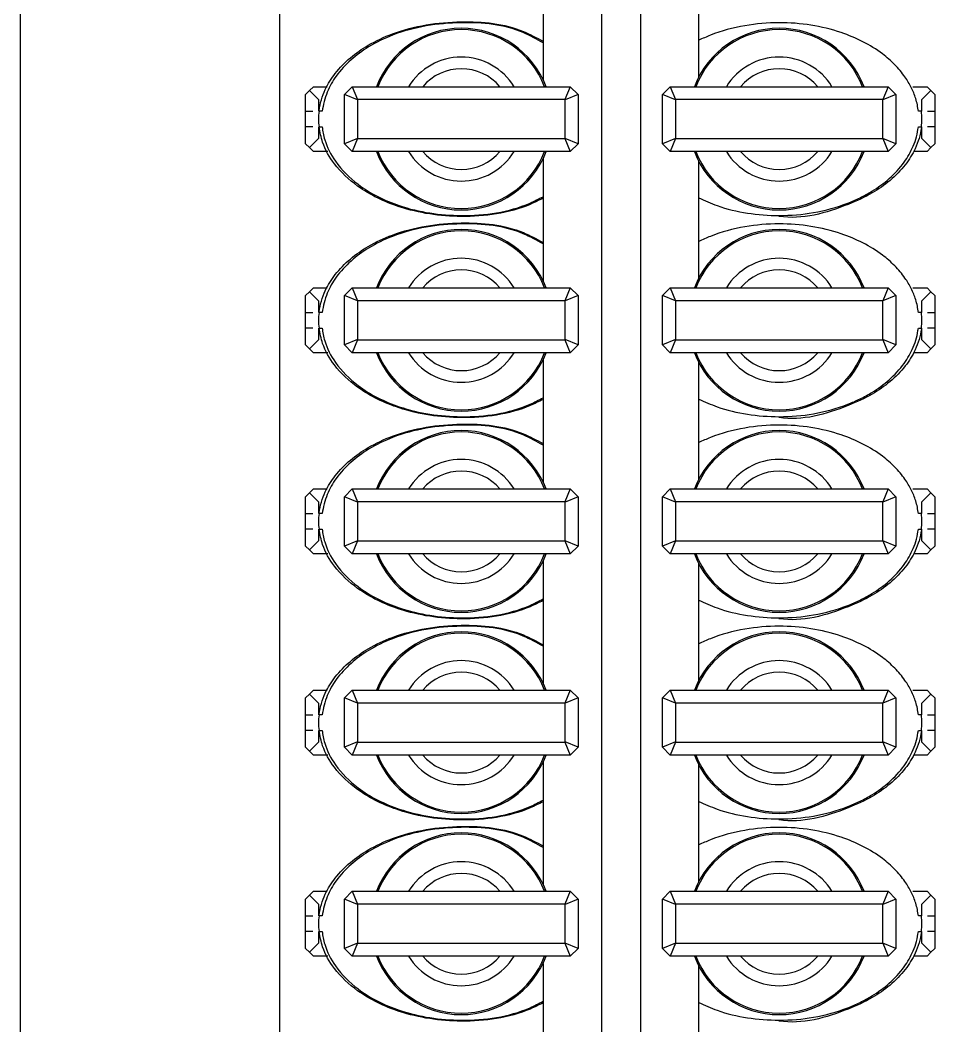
# Model space of a CAD drawing. Header units: millimetres. Extents: x 10 to 584, y 10 to 410.
# Drawn here: x 487.85 to 490.2, y 320.416 to 322.999 of the extents above; entities that cross this region are included whole.
import ezdxf

# ---------------------------------------------------------------- set-up
doc = ezdxf.new("R2010")
doc.units = ezdxf.units.MM

msp = doc.modelspace()

# ---------------------------------------------------------------- linework, layer by layer
at = {"color": 7, "linetype": 'Continuous', "lineweight": 25}
for p, q in [((487.84955, 325.84409), (487.84955, 315.84498)), ((488.51622, 325.84409), (488.51622, 315.84498)), ((489.34289, 325.84409), (489.34289, 315.84498)), ((489.44289, 325.84409), (489.44289, 315.84498)), ((489.19289, 323.15994), (489.19289, 322.84669)), ((489.59289, 322.8533), (489.59289, 323.15333)), ((488.59289, 322.81831), (488.60289, 322.82831)), ((488.60289, 322.82831), (488.63811, 322.82831)), ((488.68289, 322.80831), (488.70289, 322.82831)), ((488.70289, 322.82831), (489.26289, 322.82831)), ((488.70289, 322.82831), (488.71669, 322.79498)), ((489.26289, 322.82831), (489.24908, 322.79498)), ((489.26289, 322.82831), (489.28289, 322.80831)), ((489.49955, 322.80831), (489.51955, 322.82831)), ((489.51955, 322.82831), (490.07955, 322.82831)), ((489.51955, 322.82831), (489.53336, 322.79498)), ((490.07955, 322.82831), (490.06575, 322.79498)), ((490.07955, 322.82831), (490.09955, 322.80831)), ((490.14259, 322.82831), (490.17955, 322.82831)), ((490.17955, 322.82831), (490.18955, 322.81831)), ((488.58289, 322.80831), (488.59289, 322.81831)), ((488.58289, 322.76498), (488.58289, 322.80831)), ((488.59289, 322.81831), (488.61622, 322.79498)), ((488.71622, 322.79451), (488.68289, 322.80831)), ((488.68289, 322.68165), (488.68289, 322.80831)), ((489.28289, 322.80831), (489.24955, 322.79451)), ((489.28289, 322.80831), (489.28289, 322.68165)), ((489.49955, 322.68165), (489.49955, 322.80831)), ((489.53289, 322.79451), (489.49955, 322.80831)), ((490.09955, 322.80831), (490.06622, 322.79451)), ((490.09955, 322.80831), (490.09955, 322.68165)), ((490.16622, 322.79498), (490.18955, 322.81831)), ((490.18955, 322.81831), (490.19955, 322.80831)), ((490.19955, 322.80831), (490.19955, 322.76498)), ((488.61622, 322.79498), (488.61622, 322.76498)), ((488.71669, 322.79498), (488.71622, 322.79451)), ((488.71622, 322.79451), (488.71622, 322.69545)), ((489.24908, 322.79498), (488.71669, 322.79498)), ((489.24955, 322.79451), (489.24908, 322.79498)), ((489.24955, 322.69545), (489.24955, 322.79451)), ((489.53336, 322.79498), (489.53289, 322.79451)), ((489.53289, 322.79451), (489.53289, 322.69545)), ((490.06575, 322.79498), (489.53336, 322.79498)), ((490.06622, 322.79451), (490.06575, 322.79498)), ((490.06622, 322.69545), (490.06622, 322.79451)), ((490.16622, 322.76498), (490.16622, 322.79498)), ((488.62532, 322.76498), (488.6174, 322.76498)), ((490.16505, 322.76498), (490.15721, 322.76498)), ((488.58289, 322.68165), (488.58289, 322.72498)), ((488.61622, 322.72498), (488.61622, 322.69498)), ((488.6174, 322.72498), (488.62523, 322.72498)), ((490.15712, 322.72498), (490.16505, 322.72498)), ((490.16622, 322.69498), (490.16622, 322.72498)), ((490.19955, 322.72498), (490.19955, 322.68165)), ((488.61622, 322.69498), (488.59289, 322.67165)), ((488.71622, 322.69545), (488.68289, 322.68165)), ((488.71669, 322.69498), (488.70289, 322.66165)), ((488.71622, 322.69545), (488.71669, 322.69498)), ((488.71669, 322.69498), (489.24908, 322.69498)), ((489.24908, 322.69498), (489.24955, 322.69545)), ((489.24908, 322.69498), (489.26289, 322.66165)), ((489.28289, 322.68165), (489.24955, 322.69545)), ((489.53289, 322.69545), (489.49955, 322.68165)), ((489.53336, 322.69498), (489.51955, 322.66165)), ((489.53289, 322.69545), (489.53336, 322.69498)), ((489.53336, 322.69498), (490.06575, 322.69498)), ((490.06575, 322.69498), (490.06622, 322.69545)), ((490.06575, 322.69498), (490.07955, 322.66165)), ((490.09955, 322.68165), (490.06622, 322.69545)), ((490.18955, 322.67165), (490.16622, 322.69498)), ((488.59289, 322.67165), (488.58289, 322.68165)), ((488.60289, 322.66165), (488.59289, 322.67165)), ((488.70289, 322.66165), (488.68289, 322.68165)), ((489.28289, 322.68165), (489.26289, 322.66165)), ((489.51955, 322.66165), (489.49955, 322.68165)), ((490.09955, 322.68165), (490.07955, 322.66165)), ((490.18955, 322.67165), (490.17955, 322.66165)), ((490.19955, 322.68165), (490.18955, 322.67165)), ((488.63986, 322.66165), (488.60289, 322.66165)), ((489.26289, 322.66165), (488.70289, 322.66165)), ((489.19289, 322.64327), (489.19289, 322.33002)), ((490.07955, 322.66165), (489.51955, 322.66165)), ((490.17955, 322.66165), (490.14433, 322.66165)), ((489.59289, 322.33663), (489.59289, 322.63666)), ((488.59289, 322.30165), (488.60289, 322.31165)), ((488.60289, 322.31165), (488.63811, 322.31165)), ((488.68289, 322.29165), (488.70289, 322.31165)), ((488.70289, 322.31165), (488.71669, 322.27831)), ((488.70289, 322.31165), (489.26289, 322.31165)), ((489.26289, 322.31165), (489.24908, 322.27831)), ((489.26289, 322.31165), (489.28289, 322.29165)), ((489.49955, 322.29165), (489.51955, 322.31165)), ((489.51955, 322.31165), (490.07955, 322.31165)), ((489.51955, 322.31165), (489.53336, 322.27831)), ((490.07955, 322.31165), (490.06575, 322.27831)), ((490.07955, 322.31165), (490.09955, 322.29165)), ((490.14259, 322.31165), (490.17955, 322.31165)), ((490.17955, 322.31165), (490.18955, 322.30165)), ((488.58289, 322.29165), (488.59289, 322.30165)), ((488.58289, 322.24831), (488.58289, 322.29165)), ((488.59289, 322.30165), (488.61622, 322.27831)), ((488.68289, 322.16498), (488.68289, 322.29165)), ((488.71622, 322.27784), (488.68289, 322.29165)), ((489.28289, 322.29165), (489.24955, 322.27784)), ((489.28289, 322.29165), (489.28289, 322.16498)), ((489.49955, 322.16498), (489.49955, 322.29165)), ((489.53289, 322.27784), (489.49955, 322.29165)), ((490.09955, 322.29165), (490.06622, 322.27784)), ((490.09955, 322.29165), (490.09955, 322.16498)), ((490.16622, 322.27831), (490.18955, 322.30165)), ((490.18955, 322.30165), (490.19955, 322.29165)), ((490.19955, 322.29165), (490.19955, 322.24831)), ((488.61622, 322.27831), (488.61622, 322.24831)), ((488.71669, 322.27831), (488.71622, 322.27784)), ((488.71622, 322.27784), (488.71622, 322.17879)), ((489.24908, 322.27831), (488.71669, 322.27831)), ((489.24955, 322.27784), (489.24908, 322.27831)), ((489.24955, 322.17879), (489.24955, 322.27784)), ((489.53336, 322.27831), (489.53289, 322.27784)), ((489.53289, 322.27784), (489.53289, 322.17879)), ((490.06575, 322.27831), (489.53336, 322.27831)), ((490.06622, 322.27784), (490.06575, 322.27831)), ((490.06622, 322.17879), (490.06622, 322.27784)), ((490.16622, 322.24831), (490.16622, 322.27831)), ((488.62532, 322.24831), (488.6174, 322.24831)), ((490.16505, 322.24831), (490.15721, 322.24831)), ((488.58289, 322.16498), (488.58289, 322.20831)), ((488.61622, 322.20831), (488.61622, 322.17831)), ((488.6174, 322.20831), (488.62523, 322.20831)), ((490.15712, 322.20831), (490.16505, 322.20831)), ((490.16622, 322.17831), (490.16622, 322.20831)), ((490.19955, 322.20831), (490.19955, 322.16498)), ((488.61622, 322.17831), (488.59289, 322.15498)), ((488.71622, 322.17879), (488.68289, 322.16498)), ((488.71669, 322.17831), (488.70289, 322.14498)), ((488.71622, 322.17879), (488.71669, 322.17831)), ((488.71669, 322.17831), (489.24908, 322.17831)), ((489.24908, 322.17831), (489.24955, 322.17879)), ((489.24908, 322.17831), (489.26289, 322.14498)), ((489.28289, 322.16498), (489.24955, 322.17879)), ((489.53289, 322.17879), (489.49955, 322.16498)), ((489.53336, 322.17831), (489.51955, 322.14498)), ((489.53289, 322.17879), (489.53336, 322.17831)), ((489.53336, 322.17831), (490.06575, 322.17831)), ((490.06575, 322.17831), (490.06622, 322.17879)), ((490.06575, 322.17831), (490.07955, 322.14498)), ((490.09955, 322.16498), (490.06622, 322.17879)), ((490.18955, 322.15498), (490.16622, 322.17831)), ((488.59289, 322.15498), (488.58289, 322.16498)), ((488.60289, 322.14498), (488.59289, 322.15498)), ((488.70289, 322.14498), (488.68289, 322.16498)), ((489.28289, 322.16498), (489.26289, 322.14498)), ((489.51955, 322.14498), (489.49955, 322.16498)), ((490.09955, 322.16498), (490.07955, 322.14498)), ((490.18955, 322.15498), (490.17955, 322.14498)), ((490.19955, 322.16498), (490.18955, 322.15498)), ((488.63986, 322.14498), (488.60289, 322.14498)), ((489.26289, 322.14498), (488.70289, 322.14498)), ((489.19289, 322.12661), (489.19289, 321.81335)), ((490.07955, 322.14498), (489.51955, 322.14498)), ((490.17955, 322.14498), (490.14433, 322.14498)), ((489.59289, 321.81997), (489.59289, 322.11999)), ((488.59289, 321.78498), (488.60289, 321.79498)), ((488.60289, 321.79498), (488.63811, 321.79498)), ((488.68289, 321.77498), (488.70289, 321.79498)), ((488.70289, 321.79498), (489.26289, 321.79498)), ((488.70289, 321.79498), (488.71669, 321.76165)), ((489.26289, 321.79498), (489.24908, 321.76165)), ((489.26289, 321.79498), (489.28289, 321.77498)), ((489.49955, 321.77498), (489.51955, 321.79498)), ((489.51955, 321.79498), (490.07955, 321.79498)), ((489.51955, 321.79498), (489.53336, 321.76165)), ((490.07955, 321.79498), (490.06575, 321.76165)), ((490.07955, 321.79498), (490.09955, 321.77498)), ((490.14259, 321.79498), (490.17955, 321.79498)), ((490.17955, 321.79498), (490.18955, 321.78498)), ((488.58289, 321.77498), (488.59289, 321.78498)), ((488.58289, 321.73165), (488.58289, 321.77498)), ((488.59289, 321.78498), (488.61622, 321.76165)), ((488.68289, 321.64831), (488.68289, 321.77498)), ((488.71622, 321.76117), (488.68289, 321.77498)), ((489.28289, 321.77498), (489.24955, 321.76117)), ((489.28289, 321.77498), (489.28289, 321.64831)), ((489.49955, 321.64831), (489.49955, 321.77498)), ((489.53289, 321.76117), (489.49955, 321.77498)), ((490.09955, 321.77498), (490.06622, 321.76117)), ((490.09955, 321.77498), (490.09955, 321.64831)), ((490.16622, 321.76165), (490.18955, 321.78498)), ((490.18955, 321.78498), (490.19955, 321.77498)), ((490.19955, 321.77498), (490.19955, 321.73165)), ((488.61622, 321.76165), (488.61622, 321.73165)), ((488.71669, 321.76165), (488.71622, 321.76117)), ((488.71622, 321.76117), (488.71622, 321.66212)), ((489.24908, 321.76165), (488.71669, 321.76165)), ((489.24955, 321.76117), (489.24908, 321.76165)), ((489.24955, 321.66212), (489.24955, 321.76117)), ((489.53336, 321.76165), (489.53289, 321.76117)), ((489.53289, 321.76117), (489.53289, 321.66212)), ((490.06575, 321.76165), (489.53336, 321.76165)), ((490.06622, 321.76117), (490.06575, 321.76165)), ((490.06622, 321.66212), (490.06622, 321.76117)), ((490.16622, 321.73165), (490.16622, 321.76165)), ((488.62532, 321.73165), (488.6174, 321.73165)), ((490.16505, 321.73165), (490.15721, 321.73165)), ((488.58289, 321.64831), (488.58289, 321.69165)), ((488.61622, 321.69165), (488.61622, 321.66165)), ((488.6174, 321.69165), (488.62523, 321.69165)), ((490.15712, 321.69165), (490.16505, 321.69165)), ((490.16622, 321.66165), (490.16622, 321.69165)), ((490.19955, 321.69165), (490.19955, 321.64831)), ((488.61622, 321.66165), (488.59289, 321.63831)), ((488.71622, 321.66212), (488.68289, 321.64831)), ((488.71669, 321.66165), (488.70289, 321.62831)), ((488.71622, 321.66212), (488.71669, 321.66165)), ((488.71669, 321.66165), (489.24908, 321.66165)), ((489.24908, 321.66165), (489.24955, 321.66212)), ((489.24908, 321.66165), (489.26289, 321.62831)), ((489.28289, 321.64831), (489.24955, 321.66212)), ((489.53289, 321.66212), (489.49955, 321.64831)), ((489.53336, 321.66165), (489.51955, 321.62831)), ((489.53289, 321.66212), (489.53336, 321.66165)), ((489.53336, 321.66165), (490.06575, 321.66165)), ((490.06575, 321.66165), (490.06622, 321.66212)), ((490.06575, 321.66165), (490.07955, 321.62831)), ((490.09955, 321.64831), (490.06622, 321.66212)), ((490.18955, 321.63831), (490.16622, 321.66165)), ((488.59289, 321.63831), (488.58289, 321.64831)), ((488.60289, 321.62831), (488.59289, 321.63831)), ((488.70289, 321.62831), (488.68289, 321.64831)), ((489.28289, 321.64831), (489.26289, 321.62831)), ((489.51955, 321.62831), (489.49955, 321.64831)), ((490.09955, 321.64831), (490.07955, 321.62831)), ((490.18955, 321.63831), (490.17955, 321.62831)), ((490.19955, 321.64831), (490.18955, 321.63831)), ((488.63986, 321.62831), (488.60289, 321.62831)), ((489.26289, 321.62831), (488.70289, 321.62831)), ((489.19289, 321.60994), (489.19289, 321.29669)), ((490.07955, 321.62831), (489.51955, 321.62831)), ((490.17955, 321.62831), (490.14433, 321.62831)), ((489.59289, 321.3033), (489.59289, 321.60333)), ((488.59289, 321.26831), (488.60289, 321.27831)), ((488.60289, 321.27831), (488.63811, 321.27831)), ((488.68289, 321.25831), (488.70289, 321.27831)), ((488.70289, 321.27831), (489.26289, 321.27831)), ((488.70289, 321.27831), (488.71669, 321.24498)), ((489.26289, 321.27831), (489.24908, 321.24498)), ((489.26289, 321.27831), (489.28289, 321.25831)), ((489.49955, 321.25831), (489.51955, 321.27831)), ((489.51955, 321.27831), (490.07955, 321.27831)), ((489.51955, 321.27831), (489.53336, 321.24498)), ((490.07955, 321.27831), (490.06575, 321.24498)), ((490.07955, 321.27831), (490.09955, 321.25831)), ((490.14259, 321.27831), (490.17955, 321.27831)), ((490.17955, 321.27831), (490.18955, 321.26831)), ((488.58289, 321.25831), (488.59289, 321.26831)), ((488.58289, 321.21498), (488.58289, 321.25831)), ((488.59289, 321.26831), (488.61622, 321.24498)), ((488.71622, 321.24451), (488.68289, 321.25831)), ((488.68289, 321.13165), (488.68289, 321.25831)), ((489.28289, 321.25831), (489.24955, 321.24451)), ((489.28289, 321.25831), (489.28289, 321.13165)), ((489.53289, 321.24451), (489.49955, 321.25831)), ((489.49955, 321.13165), (489.49955, 321.25831)), ((490.09955, 321.25831), (490.06622, 321.24451)), ((490.09955, 321.25831), (490.09955, 321.13165)), ((490.16622, 321.24498), (490.18955, 321.26831)), ((490.18955, 321.26831), (490.19955, 321.25831)), ((490.19955, 321.25831), (490.19955, 321.21498)), ((488.61622, 321.24498), (488.61622, 321.21498)), ((488.71669, 321.24498), (488.71622, 321.24451)), ((488.71622, 321.24451), (488.71622, 321.14545)), ((489.24908, 321.24498), (488.71669, 321.24498)), ((489.24955, 321.24451), (489.24908, 321.24498)), ((489.24955, 321.14545), (489.24955, 321.24451)), ((489.53336, 321.24498), (489.53289, 321.24451)), ((489.53289, 321.24451), (489.53289, 321.14545)), ((490.06575, 321.24498), (489.53336, 321.24498)), ((490.06622, 321.24451), (490.06575, 321.24498)), ((490.06622, 321.14545), (490.06622, 321.24451)), ((490.16622, 321.21498), (490.16622, 321.24498)), ((488.62532, 321.21498), (488.6174, 321.21498)), ((490.16505, 321.21498), (490.15721, 321.21498)), ((488.58289, 321.13165), (488.58289, 321.17498)), ((488.61622, 321.17498), (488.61622, 321.14498)), ((488.6174, 321.17498), (488.62523, 321.17498)), ((490.15712, 321.17498), (490.16505, 321.17498)), ((490.16622, 321.14498), (490.16622, 321.17498)), ((490.19955, 321.17498), (490.19955, 321.13165)), ((488.61622, 321.14498), (488.59289, 321.12165)), ((488.71622, 321.14545), (488.68289, 321.13165)), ((488.71669, 321.14498), (488.70289, 321.11165)), ((488.71622, 321.14545), (488.71669, 321.14498)), ((488.71669, 321.14498), (489.24908, 321.14498)), ((489.24908, 321.14498), (489.24955, 321.14545)), ((489.24908, 321.14498), (489.26289, 321.11165)), ((489.28289, 321.13165), (489.24955, 321.14545)), ((489.53289, 321.14545), (489.49955, 321.13165)), ((489.53336, 321.14498), (489.51955, 321.11165)), ((489.53289, 321.14545), (489.53336, 321.14498)), ((489.53336, 321.14498), (490.06575, 321.14498)), ((490.06575, 321.14498), (490.06622, 321.14545)), ((490.06575, 321.14498), (490.07955, 321.11165)), ((490.09955, 321.13165), (490.06622, 321.14545)), ((490.18955, 321.12165), (490.16622, 321.14498)), ((488.59289, 321.12165), (488.58289, 321.13165)), ((488.60289, 321.11165), (488.59289, 321.12165)), ((488.70289, 321.11165), (488.68289, 321.13165)), ((489.28289, 321.13165), (489.26289, 321.11165)), ((489.51955, 321.11165), (489.49955, 321.13165)), ((490.09955, 321.13165), (490.07955, 321.11165)), ((490.18955, 321.12165), (490.17955, 321.11165)), ((490.19955, 321.13165), (490.18955, 321.12165)), ((488.63986, 321.11165), (488.60289, 321.11165)), ((489.26289, 321.11165), (488.70289, 321.11165)), ((489.19289, 321.09327), (489.19289, 320.78002)), ((490.07955, 321.11165), (489.51955, 321.11165)), ((490.17955, 321.11165), (490.14433, 321.11165)), ((489.59289, 320.78663), (489.59289, 321.08666)), ((488.59289, 320.75165), (488.60289, 320.76165)), ((488.60289, 320.76165), (488.63811, 320.76165)), ((488.68289, 320.74165), (488.70289, 320.76165)), ((488.70289, 320.76165), (489.26289, 320.76165)), ((488.70289, 320.76165), (488.71669, 320.72831)), ((489.26289, 320.76165), (489.24908, 320.72831)), ((489.26289, 320.76165), (489.28289, 320.74165)), ((489.49955, 320.74165), (489.51955, 320.76165)), ((489.51955, 320.76165), (490.07955, 320.76165)), ((489.51955, 320.76165), (489.53336, 320.72831)), ((490.07955, 320.76165), (490.06575, 320.72831)), ((490.07955, 320.76165), (490.09955, 320.74165)), ((490.14259, 320.76165), (490.17955, 320.76165)), ((490.17955, 320.76165), (490.18955, 320.75165)), ((488.58289, 320.74165), (488.59289, 320.75165)), ((488.58289, 320.69831), (488.58289, 320.74165)), ((488.59289, 320.75165), (488.61622, 320.72831)), ((488.68289, 320.61498), (488.68289, 320.74165)), ((488.71622, 320.72784), (488.68289, 320.74165)), ((489.28289, 320.74165), (489.24955, 320.72784)), ((489.28289, 320.74165), (489.28289, 320.61498)), ((489.49955, 320.61498), (489.49955, 320.74165)), ((489.53289, 320.72784), (489.49955, 320.74165)), ((490.09955, 320.74165), (490.06622, 320.72784)), ((490.09955, 320.74165), (490.09955, 320.61498)), ((490.16622, 320.72831), (490.18955, 320.75165)), ((490.18955, 320.75165), (490.19955, 320.74165)), ((490.19955, 320.74165), (490.19955, 320.69831)), ((488.61622, 320.72831), (488.61622, 320.69831)), ((488.71669, 320.72831), (488.71622, 320.72784)), ((488.71622, 320.72784), (488.71622, 320.62879)), ((489.24908, 320.72831), (488.71669, 320.72831)), ((489.24955, 320.72784), (489.24908, 320.72831)), ((489.24955, 320.62879), (489.24955, 320.72784)), ((489.53336, 320.72831), (489.53289, 320.72784)), ((489.53289, 320.72784), (489.53289, 320.62879)), ((490.06575, 320.72831), (489.53336, 320.72831)), ((490.06622, 320.72784), (490.06575, 320.72831)), ((490.06622, 320.62879), (490.06622, 320.72784)), ((490.16622, 320.69831), (490.16622, 320.72831)), ((488.62532, 320.69831), (488.6174, 320.69831)), ((490.16505, 320.69831), (490.15721, 320.69831)), ((488.58289, 320.61498), (488.58289, 320.65831)), ((488.61622, 320.65831), (488.61622, 320.62831)), ((488.6174, 320.65831), (488.62523, 320.65831)), ((490.15712, 320.65831), (490.16505, 320.65831)), ((490.16622, 320.62831), (490.16622, 320.65831)), ((490.19955, 320.65831), (490.19955, 320.61498)), ((488.61622, 320.62831), (488.59289, 320.60498)), ((488.71622, 320.62879), (488.68289, 320.61498)), ((488.71669, 320.62831), (488.70289, 320.59498)), ((488.71622, 320.62879), (488.71669, 320.62831)), ((488.71669, 320.62831), (489.24908, 320.62831)), ((489.24908, 320.62831), (489.24955, 320.62879)), ((489.24908, 320.62831), (489.26289, 320.59498)), ((489.28289, 320.61498), (489.24955, 320.62879)), ((489.53289, 320.62879), (489.49955, 320.61498)), ((489.53336, 320.62831), (489.51955, 320.59498)), ((489.53289, 320.62879), (489.53336, 320.62831)), ((489.53336, 320.62831), (490.06575, 320.62831)), ((490.06575, 320.62831), (490.06622, 320.62879)), ((490.06575, 320.62831), (490.07955, 320.59498)), ((490.09955, 320.61498), (490.06622, 320.62879)), ((490.18955, 320.60498), (490.16622, 320.62831)), ((488.59289, 320.60498), (488.58289, 320.61498)), ((488.60289, 320.59498), (488.59289, 320.60498)), ((488.70289, 320.59498), (488.68289, 320.61498)), ((489.28289, 320.61498), (489.26289, 320.59498)), ((489.51955, 320.59498), (489.49955, 320.61498)), ((490.09955, 320.61498), (490.07955, 320.59498)), ((490.18955, 320.60498), (490.17955, 320.59498)), ((490.19955, 320.61498), (490.18955, 320.60498)), ((488.63986, 320.59498), (488.60289, 320.59498)), ((489.26289, 320.59498), (488.70289, 320.59498)), ((489.19289, 320.57661), (489.19289, 320.26335)), ((490.07955, 320.59498), (489.51955, 320.59498)), ((490.17955, 320.59498), (490.14433, 320.59498)), ((489.59289, 320.26997), (489.59289, 320.56999))]:
    msp.add_line(p, q, dxfattribs=at)
for centre, start, end in [((488.98289, 322.74498), 20.92483, 159.07517), ((489.79955, 322.74498), 20.92483, 159.07517), ((488.98289, 322.74498), 200.92483, 339.07517), ((489.79955, 322.74498), 200.92483, 339.07517), ((488.98289, 322.22831), 20.92483, 159.07517), ((489.79955, 322.22831), 20.92483, 159.07517), ((488.98289, 322.22831), 200.92483, 339.07517), ((489.79955, 322.22831), 200.92483, 339.07517), ((488.98289, 321.71165), 20.92483, 159.07517), ((489.79955, 321.71165), 20.92483, 159.07517), ((488.98289, 321.71165), 200.92483, 339.07517), ((489.79955, 321.71165), 200.92483, 339.07517), ((488.98289, 321.19498), 20.92483, 159.07517), ((489.79955, 321.19498), 20.92483, 159.07517), ((488.98289, 321.19498), 200.92483, 339.07517), ((489.79955, 321.19498), 200.92483, 339.07517), ((488.98289, 320.67831), 20.92483, 159.07517), ((489.79955, 320.67831), 20.92483, 159.07517), ((488.98289, 320.67831), 200.92483, 339.07517), ((489.79955, 320.67831), 200.92483, 339.07517)]:
    msp.add_arc(centre, 0.23333, start, end, dxfattribs=at)
at = {"color": 59, "linetype": 'Continuous', "lineweight": 25}
for centre, radius, start, end in [((488.98289, 322.74498), 0.22981, 21.26068, 158.73932), ((489.79955, 322.74498), 0.22981, 21.26068, 158.73932), ((488.98289, 322.74498), 0.15921, 31.5611, 148.4389), ((489.79955, 322.74498), 0.15921, 31.5611, 148.4389), ((488.98289, 322.74498), 0.1294, 40.09101, 139.90899), ((489.79955, 322.74498), 0.1294, 40.09101, 139.90899), ((488.98289, 322.74498), 0.22981, 201.26068, 338.73932), ((488.98289, 322.74498), 0.15921, 211.5611, 328.4389), ((488.98289, 322.74498), 0.1294, 220.09101, 319.90899), ((489.79955, 322.74498), 0.22981, 201.26068, 338.73932), ((489.79955, 322.74498), 0.15921, 211.5611, 328.4389), ((489.79955, 322.74498), 0.1294, 220.09101, 319.90899), ((488.98289, 322.22831), 0.22981, 21.26068, 158.73932), ((489.79955, 322.22831), 0.22981, 21.26068, 158.73932), ((488.98289, 322.22831), 0.15921, 31.5611, 148.4389), ((489.79955, 322.22831), 0.15921, 31.5611, 148.4389), ((488.98289, 322.22831), 0.1294, 40.09101, 139.90899), ((489.79955, 322.22831), 0.1294, 40.09101, 139.90899), ((488.98289, 322.22831), 0.22981, 201.26068, 338.73932), ((488.98289, 322.22831), 0.15921, 211.5611, 328.4389), ((488.98289, 322.22831), 0.1294, 220.09101, 319.90899), ((489.79955, 322.22831), 0.22981, 201.26068, 338.73932), ((489.79955, 322.22831), 0.15921, 211.5611, 328.4389), ((489.79955, 322.22831), 0.1294, 220.09101, 319.90899), ((488.98289, 321.71165), 0.22981, 21.26068, 158.73932), ((489.79955, 321.71165), 0.22981, 21.26068, 158.73932), ((488.98289, 321.71165), 0.15921, 31.5611, 148.4389), ((489.79955, 321.71165), 0.15921, 31.5611, 148.4389), ((488.98289, 321.71165), 0.1294, 40.09101, 139.90899), ((489.79955, 321.71165), 0.1294, 40.09101, 139.90899), ((488.98289, 321.71165), 0.22981, 201.26068, 338.73932), ((488.98289, 321.71165), 0.15921, 211.5611, 328.4389), ((488.98289, 321.71165), 0.1294, 220.09101, 319.90899), ((489.79955, 321.71165), 0.22981, 201.26068, 338.73932), ((489.79955, 321.71165), 0.15921, 211.5611, 328.4389), ((489.79955, 321.71165), 0.1294, 220.09101, 319.90899), ((488.98289, 321.19498), 0.22981, 21.26068, 158.73932), ((489.79955, 321.19498), 0.22981, 21.26068, 158.73932), ((488.98289, 321.19498), 0.15921, 31.5611, 148.4389), ((489.79955, 321.19498), 0.15921, 31.5611, 148.4389), ((488.98289, 321.19498), 0.1294, 40.09101, 139.90899), ((489.79955, 321.19498), 0.1294, 40.09101, 139.90899), ((488.98289, 321.19498), 0.22981, 201.26068, 338.73932), ((488.98289, 321.19498), 0.15921, 211.5611, 328.4389), ((488.98289, 321.19498), 0.1294, 220.09101, 319.90899), ((489.79955, 321.19498), 0.22981, 201.26068, 338.73932), ((489.79955, 321.19498), 0.15921, 211.5611, 328.4389), ((489.79955, 321.19498), 0.1294, 220.09101, 319.90899), ((488.98289, 320.67831), 0.22981, 21.26068, 158.73932), ((489.79955, 320.67831), 0.22981, 21.26068, 158.73932), ((488.98289, 320.67831), 0.15921, 31.5611, 148.4389), ((489.79955, 320.67831), 0.15921, 31.5611, 148.4389), ((488.98289, 320.67831), 0.1294, 40.09101, 139.90899), ((489.79955, 320.67831), 0.1294, 40.09101, 139.90899), ((488.98289, 320.67831), 0.22981, 201.26068, 338.73932), ((488.98289, 320.67831), 0.15921, 211.5611, 328.4389), ((488.98289, 320.67831), 0.1294, 220.09101, 319.90899), ((489.79955, 320.67831), 0.22981, 201.26068, 338.73932), ((489.79955, 320.67831), 0.15921, 211.5611, 328.4389), ((489.79955, 320.67831), 0.1294, 220.09101, 319.90899)]:
    msp.add_arc(centre, radius, start, end, dxfattribs=at)
at = {"color": 7, "linetype": 'Continuous', "lineweight": 25}
for centre, start_param, end_param in [((488.98289, 322.74498), 6.2030997, 6.3632709), ((489.79955, 322.74498), 3.0615071, 3.2216782), ((488.98289, 322.22831), 6.2030997, 6.3632709), ((489.79955, 322.22831), 3.0615071, 3.2216782), ((488.98289, 321.71165), 6.2030997, 6.3632709), ((489.79955, 321.71165), 3.0615071, 3.2216782), ((488.98289, 321.19498), 6.2030997, 6.3632709), ((489.79955, 321.19498), 3.0615071, 3.2216782), ((488.98289, 320.67831), 6.2030997, 6.3632709), ((489.79955, 320.67831), 3.0615071, 3.2216782)]:
    msp.add_ellipse(centre, major_axis=(-0.36667, 0), ratio=0.6818182, start_param=start_param, end_param=end_param, dxfattribs=at)
for points, knots in [([(488.6174, 322.76498), (488.61746, 322.76554), (488.61979, 322.78481), (488.63032, 322.81955), (488.66897, 322.88113), (488.72993, 322.93043), (488.83897, 322.98139), (488.97602, 323.00199), (489.11224, 322.98868), (489.1763, 322.95392), (489.19289, 322.94491)], [0, 0, 0, 0, 0.0024772, 0.0850434, 0.1559838, 0.3190948, 0.4192322, 0.6817859, 0.9175862, 1, 1, 1, 1]), ([(490.15721, 322.76498), (490.15642, 322.7705), (490.15484, 322.78158), (490.14931, 322.80231), (490.13944, 322.82683), (490.12172, 322.85641), (490.09703, 322.88573), (490.06112, 322.91684), (490.01494, 322.94527), (489.95333, 322.97092), (489.88088, 322.9884), (489.79728, 322.99488), (489.70985, 322.98729), (489.64055, 322.96915), (489.60282, 322.95196), (489.59289, 322.94744)], [0, 0, 0, 0, 0.0248128, 0.0498491, 0.0954171, 0.1421198, 0.2029812, 0.2654635, 0.3532116, 0.4433749, 0.5618615, 0.683654, 0.8153204, 0.9513932, 1, 1, 1, 1]), ([(488.58289, 322.76498), (488.58377, 322.76498), (488.58509, 322.76498), (488.59743, 322.76498), (488.60151, 322.76498)], [0, 0, 0, 0, 0.6701369, 1, 1, 1, 1]), ([(490.18053, 322.76498), (490.18359, 322.76498), (490.19521, 322.76498), (490.19906, 322.76498), (490.19948, 322.76498), (490.19955, 322.76498)], [0, 0, 0, 0, 0.2301759, 0.8737531, 1, 1, 1, 1]), ([(488.60191, 322.72498), (488.59885, 322.72498), (488.58723, 322.72498), (488.58338, 322.72498), (488.58296, 322.72498), (488.58289, 322.72498)], [0, 0, 0, 0, 0.2301759, 0.8737531, 1, 1, 1, 1]), ([(489.19289, 322.54166), (489.18198, 322.53624), (489.11736, 322.50415), (488.98831, 322.48709), (488.8349, 322.50868), (488.72364, 322.56182), (488.65846, 322.62275), (488.62643, 322.67752), (488.61994, 322.71162), (488.6174, 322.72498)], [0, 0, 0, 0, 0.0534456, 0.3165258, 0.5527989, 0.7274236, 0.8482118, 0.9405282, 1, 1, 1, 1]), ([(489.59289, 322.54277), (489.60855, 322.53569), (489.64847, 322.51764), (489.71833, 322.50177), (489.80178, 322.49505), (489.88934, 322.50255), (489.95884, 322.52133), (490.00785, 322.54269), (490.04407, 322.56245), (490.0838, 322.59122), (490.11487, 322.62468), (490.13384, 322.65407), (490.1446, 322.67593), (490.15301, 322.69963), (490.15574, 322.71648), (490.15712, 322.72498)], [0, 0, 0, 0, 0.0764951, 0.1950303, 0.3168727, 0.4485931, 0.5847217, 0.635502, 0.686672, 0.7684193, 0.8532189, 0.8884218, 0.9240682, 0.9616665, 1, 1, 1, 1]), ([(490.16505, 322.72498), (490.16498, 322.72442), (490.16265, 322.70515), (490.15212, 322.67039), (490.11348, 322.60889), (490.05244, 322.55905), (489.94375, 322.51026), (489.85834, 322.48574), (489.79878, 322.4951), (489.7984, 322.49516)], [0, 0, 0, 0, 0.0036246, 0.124433, 0.228231, 0.4668902, 0.6134083, 0.9975691, 1, 1, 1, 1]), ([(490.19955, 322.72498), (490.19867, 322.72498), (490.19736, 322.72498), (490.18501, 322.72498), (490.18093, 322.72498)], [0, 0, 0, 0, 0.6701369, 1, 1, 1, 1]), ([(488.6174, 322.24831), (488.61746, 322.24888), (488.61979, 322.26814), (488.63032, 322.30289), (488.66897, 322.36446), (488.72993, 322.41376), (488.83897, 322.46473), (488.97602, 322.48532), (489.11224, 322.47201), (489.1763, 322.43725), (489.19289, 322.42825)], [0, 0, 0, 0, 0.0024772, 0.0850434, 0.1559838, 0.3190948, 0.4192322, 0.6817859, 0.9175862, 1, 1, 1, 1]), ([(490.15721, 322.24831), (490.15642, 322.25383), (490.15484, 322.26492), (490.14931, 322.28565), (490.13944, 322.31017), (490.12172, 322.33974), (490.09703, 322.36907), (490.06112, 322.40017), (490.01494, 322.4286), (489.95333, 322.45425), (489.88088, 322.47173), (489.79728, 322.47822), (489.70985, 322.47062), (489.64055, 322.45248), (489.60282, 322.43529), (489.59289, 322.43077)], [0, 0, 0, 0, 0.0248128, 0.0498491, 0.0954171, 0.1421198, 0.2029812, 0.2654635, 0.3532116, 0.4433749, 0.5618615, 0.683654, 0.8153204, 0.9513932, 1, 1, 1, 1]), ([(488.58289, 322.24831), (488.58377, 322.24831), (488.58509, 322.24831), (488.59743, 322.24831), (488.60151, 322.24831)], [0, 0, 0, 0, 0.6701369, 1, 1, 1, 1]), ([(490.18053, 322.24831), (490.18359, 322.24831), (490.19521, 322.24831), (490.19906, 322.24831), (490.19948, 322.24831), (490.19955, 322.24831)], [0, 0, 0, 0, 0.2301759, 0.8737531, 1, 1, 1, 1]), ([(488.60191, 322.20831), (488.59885, 322.20831), (488.58723, 322.20831), (488.58338, 322.20831), (488.58296, 322.20831), (488.58289, 322.20831)], [0, 0, 0, 0, 0.2301759, 0.8737531, 1, 1, 1, 1]), ([(489.19289, 322.02499), (489.18198, 322.01957), (489.11736, 321.98749), (488.98831, 321.97042), (488.8349, 321.99201), (488.72364, 322.04515), (488.65846, 322.10608), (488.62643, 322.16086), (488.61994, 322.19495), (488.6174, 322.20831)], [0, 0, 0, 0, 0.0534456, 0.3165258, 0.5527989, 0.7274236, 0.8482118, 0.9405282, 1, 1, 1, 1]), ([(489.59289, 322.02611), (489.60855, 322.01903), (489.64847, 322.00097), (489.71833, 321.98511), (489.80178, 321.97838), (489.88934, 321.98589), (489.95884, 322.00466), (490.00785, 322.02602), (490.04407, 322.04578), (490.0838, 322.07456), (490.11487, 322.10802), (490.13384, 322.1374), (490.1446, 322.15926), (490.15301, 322.18296), (490.15574, 322.19981), (490.15712, 322.20831)], [0, 0, 0, 0, 0.0764951, 0.1950303, 0.3168727, 0.4485931, 0.5847217, 0.635502, 0.686672, 0.7684193, 0.8532189, 0.8884218, 0.9240682, 0.9616665, 1, 1, 1, 1]), ([(490.16505, 322.20831), (490.16498, 322.20775), (490.16265, 322.18849), (490.15212, 322.15373), (490.11348, 322.09223), (490.05244, 322.04239), (489.94375, 321.9936), (489.85834, 321.96907), (489.79878, 321.97843), (489.7984, 321.97849)], [0, 0, 0, 0, 0.0036246, 0.124433, 0.228231, 0.4668902, 0.6134083, 0.9975691, 1, 1, 1, 1]), ([(490.19955, 322.20831), (490.19867, 322.20831), (490.19736, 322.20831), (490.18501, 322.20831), (490.18093, 322.20831)], [0, 0, 0, 0, 0.6701369, 1, 1, 1, 1]), ([(488.6174, 321.73165), (488.61746, 321.73221), (488.61979, 321.75147), (488.63032, 321.78622), (488.66897, 321.8478), (488.72993, 321.89709), (488.83897, 321.94806), (488.97602, 321.96866), (489.11224, 321.95535), (489.1763, 321.92058), (489.19289, 321.91158)], [0, 0, 0, 0, 0.0024772, 0.0850434, 0.1559838, 0.3190948, 0.4192322, 0.6817859, 0.9175862, 1, 1, 1, 1]), ([(490.15721, 321.73165), (490.15642, 321.73717), (490.15484, 321.74825), (490.14931, 321.76898), (490.13944, 321.7935), (490.12172, 321.82308), (490.09703, 321.8524), (490.06112, 321.88351), (490.01494, 321.91193), (489.95333, 321.93759), (489.88088, 321.95507), (489.79728, 321.96155), (489.70985, 321.95395), (489.64055, 321.93582), (489.60282, 321.91863), (489.59289, 321.9141)], [0, 0, 0, 0, 0.0248128, 0.0498491, 0.0954171, 0.1421198, 0.2029812, 0.2654635, 0.3532116, 0.4433749, 0.5618615, 0.683654, 0.8153204, 0.9513932, 1, 1, 1, 1]), ([(488.58289, 321.73165), (488.58377, 321.73165), (488.58509, 321.73165), (488.59743, 321.73165), (488.60151, 321.73165)], [0, 0, 0, 0, 0.6701369, 1, 1, 1, 1]), ([(490.18053, 321.73165), (490.18359, 321.73165), (490.19521, 321.73165), (490.19906, 321.73165), (490.19948, 321.73165), (490.19955, 321.73165)], [0, 0, 0, 0, 0.2301759, 0.8737531, 1, 1, 1, 1]), ([(488.60191, 321.69165), (488.59885, 321.69165), (488.58723, 321.69165), (488.58338, 321.69165), (488.58296, 321.69165), (488.58289, 321.69165)], [0, 0, 0, 0, 0.2301759, 0.8737531, 1, 1, 1, 1]), ([(489.19289, 321.50832), (489.18198, 321.50291), (489.11736, 321.47082), (488.98831, 321.45376), (488.8349, 321.47535), (488.72364, 321.52849), (488.65846, 321.58941), (488.62643, 321.64419), (488.61994, 321.67829), (488.6174, 321.69165)], [0, 0, 0, 0, 0.0534456, 0.3165258, 0.5527989, 0.7274236, 0.8482118, 0.9405282, 1, 1, 1, 1]), ([(489.59289, 321.50944), (489.60855, 321.50236), (489.64847, 321.4843), (489.71833, 321.46844), (489.80178, 321.46171), (489.88934, 321.46922), (489.95884, 321.48799), (490.00785, 321.50935), (490.04407, 321.52911), (490.0838, 321.55789), (490.11487, 321.59135), (490.13384, 321.62073), (490.1446, 321.64259), (490.15301, 321.6663), (490.15574, 321.68314), (490.15712, 321.69165)], [0, 0, 0, 0, 0.0764951, 0.1950303, 0.3168727, 0.4485931, 0.5847217, 0.635502, 0.686672, 0.7684193, 0.8532189, 0.8884218, 0.9240682, 0.9616665, 1, 1, 1, 1]), ([(490.16505, 321.69165), (490.16498, 321.69109), (490.16265, 321.67182), (490.15212, 321.63706), (490.11348, 321.57556), (490.05244, 321.52572), (489.94375, 321.47693), (489.85834, 321.45241), (489.79878, 321.46176), (489.7984, 321.46182)], [0, 0, 0, 0, 0.0036246, 0.124433, 0.228231, 0.4668902, 0.6134083, 0.9975691, 1, 1, 1, 1]), ([(490.19955, 321.69165), (490.19867, 321.69165), (490.19736, 321.69165), (490.18501, 321.69165), (490.18093, 321.69165)], [0, 0, 0, 0, 0.6701369, 1, 1, 1, 1]), ([(488.6174, 321.21498), (488.61746, 321.21554), (488.61979, 321.23481), (488.63032, 321.26955), (488.66897, 321.33113), (488.72993, 321.38043), (488.83897, 321.43139), (488.97602, 321.45199), (489.11224, 321.43868), (489.1763, 321.40392), (489.19289, 321.39491)], [0, 0, 0, 0, 0.0024772, 0.0850434, 0.1559838, 0.3190948, 0.4192322, 0.6817859, 0.9175862, 1, 1, 1, 1]), ([(490.15721, 321.21498), (490.15642, 321.2205), (490.15484, 321.23158), (490.14931, 321.25231), (490.13944, 321.27683), (490.12172, 321.30641), (490.09703, 321.33573), (490.06112, 321.36684), (490.01494, 321.39527), (489.95333, 321.42092), (489.88088, 321.4384), (489.79728, 321.44488), (489.70985, 321.43729), (489.64055, 321.41915), (489.60282, 321.40196), (489.59289, 321.39744)], [0, 0, 0, 0, 0.0248128, 0.0498491, 0.0954171, 0.1421198, 0.2029812, 0.2654635, 0.3532116, 0.4433749, 0.5618615, 0.683654, 0.8153204, 0.9513932, 1, 1, 1, 1]), ([(488.58289, 321.21498), (488.58377, 321.21498), (488.58509, 321.21498), (488.59743, 321.21498), (488.60151, 321.21498)], [0, 0, 0, 0, 0.6701369, 1, 1, 1, 1]), ([(490.18053, 321.21498), (490.18359, 321.21498), (490.19521, 321.21498), (490.19906, 321.21498), (490.19948, 321.21498), (490.19955, 321.21498)], [0, 0, 0, 0, 0.2301759, 0.8737531, 1, 1, 1, 1]), ([(488.60191, 321.17498), (488.59885, 321.17498), (488.58723, 321.17498), (488.58338, 321.17498), (488.58296, 321.17498), (488.58289, 321.17498)], [0, 0, 0, 0, 0.2301759, 0.8737531, 1, 1, 1, 1]), ([(489.19289, 320.99166), (489.18198, 320.98624), (489.11736, 320.95415), (488.98831, 320.93709), (488.8349, 320.95868), (488.72364, 321.01182), (488.65846, 321.07275), (488.62643, 321.12752), (488.61994, 321.16162), (488.6174, 321.17498)], [0, 0, 0, 0, 0.0534456, 0.3165258, 0.5527989, 0.7274236, 0.8482118, 0.9405282, 1, 1, 1, 1]), ([(489.59289, 320.99277), (489.60855, 320.98569), (489.64847, 320.96764), (489.71833, 320.95177), (489.80178, 320.94505), (489.88934, 320.95255), (489.95884, 320.97133), (490.00785, 320.99269), (490.04407, 321.01245), (490.0838, 321.04122), (490.11487, 321.07468), (490.13384, 321.10407), (490.1446, 321.12593), (490.15301, 321.14963), (490.15574, 321.16648), (490.15712, 321.17498)], [0, 0, 0, 0, 0.0764951, 0.1950303, 0.3168727, 0.4485931, 0.5847217, 0.635502, 0.686672, 0.7684193, 0.8532189, 0.8884218, 0.9240682, 0.9616665, 1, 1, 1, 1]), ([(490.16505, 321.17498), (490.16498, 321.17442), (490.16265, 321.15515), (490.15212, 321.12039), (490.11348, 321.05889), (490.05244, 321.00905), (489.94375, 320.96026), (489.85834, 320.93574), (489.79878, 320.9451), (489.7984, 320.94516)], [0, 0, 0, 0, 0.00362458, 0.12443297, 0.22823096, 0.46689022, 0.61340829, 0.99756915, 1, 1, 1, 1]), ([(490.19955, 321.17498), (490.19867, 321.17498), (490.19736, 321.17498), (490.18501, 321.17498), (490.18093, 321.17498)], [0, 0, 0, 0, 0.6701369, 1, 1, 1, 1]), ([(488.6174, 320.69831), (488.61746, 320.69888), (488.61979, 320.71814), (488.63032, 320.75289), (488.66897, 320.81446), (488.72993, 320.86376), (488.83897, 320.91473), (488.97602, 320.93532), (489.11224, 320.92201), (489.1763, 320.88725), (489.19289, 320.87825)], [0, 0, 0, 0, 0.0024772, 0.0850434, 0.1559838, 0.3190948, 0.4192322, 0.6817859, 0.9175862, 1, 1, 1, 1]), ([(490.15721, 320.69831), (490.15642, 320.70383), (490.15484, 320.71492), (490.14931, 320.73565), (490.13944, 320.76017), (490.12172, 320.78974), (490.09703, 320.81907), (490.06112, 320.85017), (490.01494, 320.8786), (489.95333, 320.90425), (489.88088, 320.92173), (489.79728, 320.92822), (489.70985, 320.92062), (489.64055, 320.90248), (489.60282, 320.88529), (489.59289, 320.88077)], [0, 0, 0, 0, 0.0248128, 0.0498491, 0.0954171, 0.1421198, 0.2029812, 0.2654635, 0.3532116, 0.4433749, 0.5618615, 0.683654, 0.8153204, 0.9513932, 1, 1, 1, 1]), ([(488.58289, 320.69831), (488.58377, 320.69831), (488.58509, 320.69831), (488.59743, 320.69831), (488.60151, 320.69831)], [0, 0, 0, 0, 0.6701369, 1, 1, 1, 1]), ([(490.18053, 320.69831), (490.18359, 320.69831), (490.19521, 320.69831), (490.19906, 320.69831), (490.19948, 320.69831), (490.19955, 320.69831)], [0, 0, 0, 0, 0.2301759, 0.8737531, 1, 1, 1, 1]), ([(488.60191, 320.65831), (488.59885, 320.65831), (488.58723, 320.65831), (488.58338, 320.65831), (488.58296, 320.65831), (488.58289, 320.65831)], [0, 0, 0, 0, 0.2301759, 0.8737531, 1, 1, 1, 1]), ([(489.19289, 320.47499), (489.18198, 320.46957), (489.11736, 320.43749), (488.98831, 320.42042), (488.8349, 320.44201), (488.72364, 320.49515), (488.65846, 320.55608), (488.62643, 320.61086), (488.61994, 320.64495), (488.6174, 320.65831)], [0, 0, 0, 0, 0.0534456, 0.3165258, 0.5527989, 0.7274236, 0.8482118, 0.9405282, 1, 1, 1, 1]), ([(489.59289, 320.47611), (489.60855, 320.46903), (489.64847, 320.45097), (489.71833, 320.43511), (489.80178, 320.42838), (489.88934, 320.43589), (489.95884, 320.45466), (490.00785, 320.47602), (490.04407, 320.49578), (490.0838, 320.52456), (490.11487, 320.55802), (490.13384, 320.5874), (490.1446, 320.60926), (490.15301, 320.63296), (490.15574, 320.64981), (490.15712, 320.65831)], [0, 0, 0, 0, 0.0764951, 0.1950303, 0.3168727, 0.4485931, 0.5847217, 0.635502, 0.686672, 0.7684193, 0.8532189, 0.8884218, 0.9240682, 0.9616665, 1, 1, 1, 1]), ([(490.16505, 320.65831), (490.16498, 320.65775), (490.16265, 320.63849), (490.15212, 320.60373), (490.11348, 320.54223), (490.05244, 320.49239), (489.94375, 320.4436), (489.85834, 320.41907), (489.79878, 320.42843), (489.7984, 320.42849)], [0, 0, 0, 0, 0.0036246, 0.124433, 0.228231, 0.4668902, 0.6134083, 0.9975691, 1, 1, 1, 1]), ([(490.19955, 320.65831), (490.19867, 320.65831), (490.19736, 320.65831), (490.18501, 320.65831), (490.18093, 320.65831)], [0, 0, 0, 0, 0.6701369, 1, 1, 1, 1])]:
    msp.add_open_spline(points, degree=3, knots=knots, dxfattribs=at)
at = {"color": 59, "linetype": 'Continuous', "lineweight": 25}
for points, knots in [([(489.19289, 322.94092), (489.17622, 322.95032), (489.11253, 322.98621), (488.9759, 322.99971), (488.83902, 322.97852), (488.73063, 322.92606), (488.67161, 322.87523), (488.63548, 322.81413), (488.62878, 322.78173), (488.62532, 322.76498)], [0, 0, 0, 0, 0.0844896, 0.3228074, 0.5881223, 0.689434, 0.8542939, 0.9246556, 1, 1, 1, 1]), ([(488.62523, 322.72498), (488.62715, 322.71394), (488.63261, 322.6825), (488.66081, 322.62872), (488.72418, 322.56593), (488.83499, 322.5113), (488.98832, 322.48935), (489.11765, 322.50693), (489.18188, 322.5401), (489.19289, 322.54578)], [0, 0, 0, 0, 0.04962787, 0.14131851, 0.26387074, 0.44062778, 0.67931565, 0.94504249, 1, 1, 1, 1]), ([(489.19289, 322.42426), (489.17622, 322.43365), (489.11253, 322.46955), (488.9759, 322.48304), (488.83902, 322.46185), (488.73063, 322.4094), (488.67161, 322.35856), (488.63548, 322.29746), (488.62878, 322.26507), (488.62532, 322.24831)], [0, 0, 0, 0, 0.0844896, 0.3228074, 0.5881223, 0.689434, 0.8542939, 0.9246556, 1, 1, 1, 1]), ([(488.62523, 322.20831), (488.62715, 322.19727), (488.63261, 322.16583), (488.66081, 322.11205), (488.72418, 322.04927), (488.83499, 321.99464), (488.98832, 321.97268), (489.11765, 321.99026), (489.18188, 322.02343), (489.19289, 322.02912)], [0, 0, 0, 0, 0.0496279, 0.1413185, 0.2638707, 0.4406278, 0.6793156, 0.9450425, 1, 1, 1, 1]), ([(489.19289, 321.90759), (489.17622, 321.91699), (489.11253, 321.95288), (488.9759, 321.96637), (488.83902, 321.94519), (488.73063, 321.89273), (488.67161, 321.8419), (488.63548, 321.7808), (488.62878, 321.7484), (488.62532, 321.73165)], [0, 0, 0, 0, 0.0844896, 0.3228074, 0.5881223, 0.689434, 0.8542939, 0.9246556, 1, 1, 1, 1]), ([(488.62523, 321.69165), (488.62715, 321.68061), (488.63261, 321.64916), (488.66081, 321.59539), (488.72418, 321.5326), (488.83499, 321.47797), (488.98832, 321.45602), (489.11765, 321.4736), (489.18188, 321.50677), (489.19289, 321.51245)], [0, 0, 0, 0, 0.0496279, 0.1413185, 0.2638707, 0.4406278, 0.6793156, 0.9450425, 1, 1, 1, 1]), ([(489.19289, 321.39092), (489.17622, 321.40032), (489.11253, 321.43621), (488.9759, 321.44971), (488.83902, 321.42852), (488.73063, 321.37606), (488.67161, 321.32523), (488.63548, 321.26413), (488.62878, 321.23173), (488.62532, 321.21498)], [0, 0, 0, 0, 0.0844896, 0.3228074, 0.5881223, 0.689434, 0.8542939, 0.9246556, 1, 1, 1, 1]), ([(488.62523, 321.17498), (488.62715, 321.16394), (488.63261, 321.1325), (488.66081, 321.07872), (488.72418, 321.01593), (488.83499, 320.9613), (488.98832, 320.93935), (489.11765, 320.95693), (489.18188, 320.9901), (489.19289, 320.99578)], [0, 0, 0, 0, 0.0496279, 0.1413185, 0.2638707, 0.4406278, 0.6793156, 0.9450425, 1, 1, 1, 1]), ([(489.19289, 320.87426), (489.17622, 320.88365), (489.11253, 320.91955), (488.9759, 320.93304), (488.83902, 320.91185), (488.73063, 320.8594), (488.67161, 320.80856), (488.63548, 320.74746), (488.62878, 320.71507), (488.62532, 320.69831)], [0, 0, 0, 0, 0.0844896, 0.3228074, 0.5881223, 0.689434, 0.8542939, 0.9246556, 1, 1, 1, 1]), ([(488.62523, 320.65831), (488.62715, 320.64727), (488.63261, 320.61583), (488.66081, 320.56205), (488.72418, 320.49927), (488.83499, 320.44464), (488.98832, 320.42268), (489.11765, 320.44026), (489.18188, 320.47343), (489.19289, 320.47912)], [0, 0, 0, 0, 0.0496279, 0.1413185, 0.2638707, 0.4406278, 0.6793156, 0.9450425, 1, 1, 1, 1])]:
    msp.add_open_spline(points, degree=3, knots=knots, dxfattribs=at)
at = {"color": 7, "linetype": 'Continuous', "lineweight": 25}
for points in [[(488.58289, 322.72498), (488.58289, 322.73165), (488.58289, 322.74498), (488.58289, 322.75831), (488.58289, 322.76498)], [(490.19955, 322.76498), (490.19955, 322.75831), (490.19955, 322.74498), (490.19955, 322.73165), (490.19955, 322.72498)], [(488.58289, 322.20831), (488.58289, 322.21498), (488.58289, 322.22831), (488.58289, 322.24165), (488.58289, 322.24831)], [(490.19955, 322.24831), (490.19955, 322.24165), (490.19955, 322.22831), (490.19955, 322.21498), (490.19955, 322.20831)], [(488.58289, 321.69165), (488.58289, 321.69831), (488.58289, 321.71165), (488.58289, 321.72498), (488.58289, 321.73165)], [(490.19955, 321.73165), (490.19955, 321.72498), (490.19955, 321.71165), (490.19955, 321.69831), (490.19955, 321.69165)], [(488.58289, 321.17498), (488.58289, 321.18165), (488.58289, 321.19498), (488.58289, 321.20831), (488.58289, 321.21498)], [(490.19955, 321.21498), (490.19955, 321.20831), (490.19955, 321.19498), (490.19955, 321.18165), (490.19955, 321.17498)], [(488.58289, 320.65831), (488.58289, 320.66498), (488.58289, 320.67831), (488.58289, 320.69165), (488.58289, 320.69831)], [(490.19955, 320.69831), (490.19955, 320.69165), (490.19955, 320.67831), (490.19955, 320.66498), (490.19955, 320.65831)]]:
    msp.add_open_spline(points, degree=3, dxfattribs=at)

doc.saveas('drawing.dxf')
